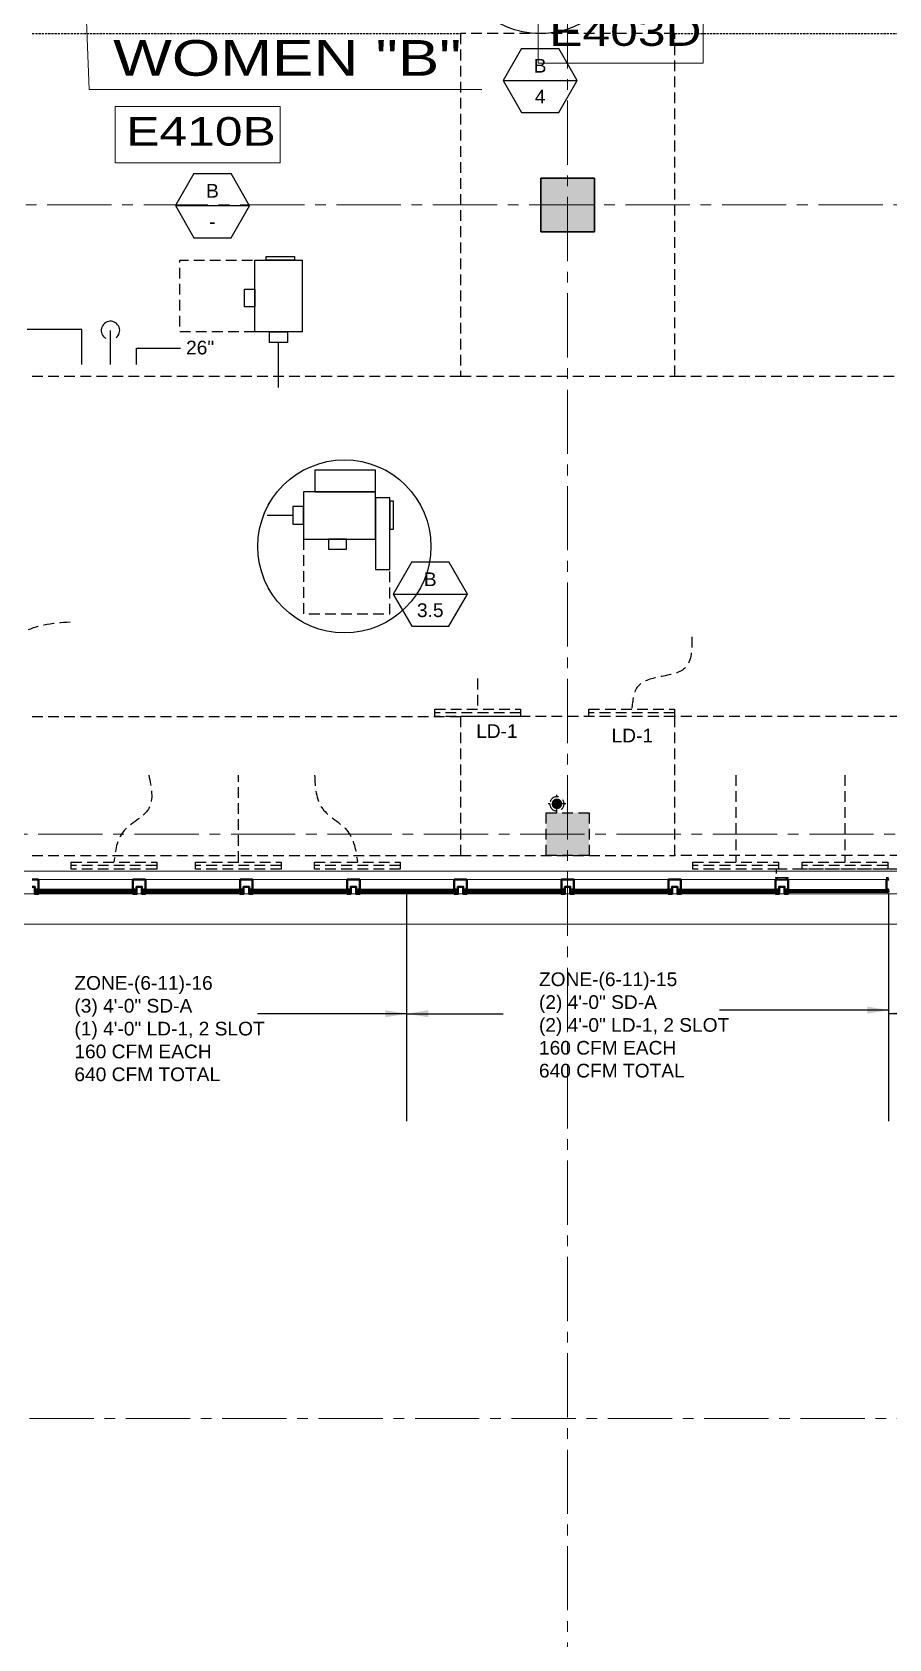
# Model space of a CAD drawing. Header units: inches. Extents: x -26012 to 27, y -3347 to 2082.
# Drawn here: x -21721 to -21241, y -436 to 464 of the extents above; entities that cross this region are included whole.
import ezdxf
from ezdxf.enums import TextEntityAlignment as Align

# ---------------------------------------------------------------- set-up
doc = ezdxf.new("R2010")
doc.units = ezdxf.units.IN
doc.header["$LTSCALE"] = 48
doc.header["$MEASUREMENT"] = 0
for name, pattern in [('A_Column Grid$0$CENTER2', [1.125, 0.75, -0.125, 0.125, -0.125]), ('HIDDEN2', [0.1875, 0.125, -0.0625]), ('NB - 5th floor_plan$0$HIDDEN2', [0.1875, 0.125, -0.0625])]:
    doc.linetypes.add(name, pattern=pattern)
doc.layers.get('0').update_dxf_attribs({"plot": 0})
for name, color, linetype in [('A104$0$A-ANNO-PATT-1-12', 8, 'Continuous'), ('A104$0$A-ANNO-PATT-1-6', 8, 'Continuous'), ('A104$0$A-AREA-IDEN', 8, 'Continuous'), ('A104$0$A-CLNG-RAIL', 8, 'Continuous'), ('A104$0$A-COLS-COL1-6', 8, 'Continuous'), ('A104$0$A-FLOR-AWNG', 8, 'Continuous'), ('A104$0$A-FLOR-SLAB', 8, 'Continuous'), ('A104$0$A-GLAZ', 8, 'Continuous'), ('A104$0$A-GLAZ-CRNA', 8, 'Continuous'), ('A104$0$A-Roof-leader', 8, 'Continuous'), ('A_Column Grid$0$A-GRID-GRD1-12', 8, 'A_Column Grid$0$CENTER2'), ('A_Column Grid$0$A-GRID-GRD1-15', 8, 'A_Column Grid$0$CENTER2'), ('CLEAR', 1, 'HIDDEN2'), ('HAEQUIP', 94, 'Continuous'), ('M-HVAC-anno', 6, 'Continuous'), ('M-HVAC-blck', 6, 'Continuous'), ('M-HVAC-clrn', 1, 'HIDDEN2'), ('M-HVAC-eqpm-fptd', 94, 'Continuous'), ('M-HVAC-Flex', 5, 'Continuous'), ('M-HVAC-FUTR', 4, 'HIDDEN2'), ('M-HVAC-supp', 93, 'Continuous'), ('M-HVAC-Term-Supp', 92, 'Continuous'), ('M-HVAC-TEXT', 6, 'Continuous'), ('NB - 5th floor_plan$0$STCCOLS1', 1, 'NB - 5th floor_plan$0$HIDDEN2'), ('NB - 5th floor_plan$0$STDROPS', 1, 'NB - 5th floor_plan$0$HIDDEN2'), ('NB - 5th floor_plan$0$STSLABNOTCH', 1, 'NB - 5th floor_plan$0$HIDDEN2'), ('NB - 5th floor_plan$0$STWETSTACK', 1, 'NB - 5th floor_plan$0$HIDDEN2'), ('XREF', 8, 'Continuous')]:
    doc.layers.add(name, color=color, linetype=linetype)
doc.styles.add('A104$0$Arial', font='arial.ttf', dxfattribs={"height": 0.076839})
doc.styles.add('A104$0$style-Arial', font='arial.ttf')
doc.styles.add('M08', font='arial.ttf', dxfattribs={"height": 7.68})
doc.styles.get("Standard").update_dxf_attribs({"font": 'simplex.shx'})
doc.dimstyles.new('STANDARD$7', dxfattribs={"dimtxt": 0.18, "dimasz": 0.125, "dimexe": 0.18, "dimexo": 0.06, "dimgap": 0.09, "dimtad": 0, "dimtih": 1, "dimtoh": 1, "dimdec": 4, "dimzin": 0, "dimdsep": 46, "dimtxsty": 'Standard', "dimcen": 0.09, "dimadec": 0, "dimazin": 0, "dimtfac": 1, "dimtdec": 4, "dimtofl": 0, "dimtmove": 0, "dimatfit": 3, "dimfxl": 1, "dimtolj": 1, "dimtzin": 0, "dimarcsym": 0})

# ---------------------------------------------------------------- blocks, each defined once
blk = doc.blocks.new('A104')
at = {"layer": 'A104$0$A-Roof-leader', "lineweight": 13}
h = blk.add_hatch(color=256, dxfattribs=at)
edge = h.paths.add_edge_path()
edge.add_arc((-21427.0236, 31.5949), 3, 0, 360)
at = {"layer": 'A104$0$A-ANNO-PATT-1-12', "lineweight": 30}
blk.add_solid([(-21409.0236, 2.595), (-21409.0236, 26.595), (-21433.0236, 2.595), (-21433.0236, 26.595)], dxfattribs=at)
at = {"layer": 'A104$0$A-ANNO-PATT-1-6', "lineweight": 30, "extrusion": (0, 0, -1)}
blk.add_solid([(21436.0236, 382.1574), (21406.0236, 382.1574), (21436.0236, 352.1574), (21406.0236, 352.1574)], dxfattribs=at)
at = {"layer": 'A104$0$A-AREA-IDEN', "lineweight": 13}
blk.add_line((-21675.6238, 431.818, 0.2066), (-21469.0611, 431.818, 0.2066), dxfattribs=at)
at = {"layer": 'A104$0$A-AREA-IDEN', "lineweight": 0, "elevation": 0.2066, "flags": 128}
blk.add_lwpolyline([(-21643.307, 431.818), (-21689.0762, 431.818), (-21694.499, 570.8733)], dxfattribs=at)
at = {"layer": 'A104$0$A-AREA-IDEN', "lineweight": 13}
for points in [[(-21437.457, 478.2109, 0.2066), (-21345.019, 478.2109, 0.2066), (-21345.019, 446.6813, 0.2066), (-21437.457, 446.6813, 0.2066)], [(-21674.424, 422.3013, 0.2066), (-21581.986, 422.3013, 0.2066), (-21581.986, 390.7718, 0.2066), (-21674.424, 390.7718, 0.2066)]]:
    blk.add_3dface(points, dxfattribs=at)
at = {"layer": 'A104$0$A-CLNG-RAIL', "lineweight": 13}
for p, q in [((-21304.5245, -9.8565), (-21304.5245, -9.7165)), ((-21304.5245, -9.7165), (-21303.5265, -9.7165)), ((-21304.4195, -9.8565), (-21304.5245, -9.8565)), ((-21304.5245, -10.9045), (-21304.5245, -10.5425)), ((-21304.5245, -10.5425), (-21304.4195, -10.5425)), ((-21304.4795, -10.9045), (-21304.5245, -10.9045)), ((-21304.1795, -9.7665), (-21304.4795, -9.7665)), ((-21304.4795, -9.7665), (-21304.4795, -9.8165)), ((-21304.4795, -9.8165), (-21304.4195, -9.8165)), ((-21304.4195, -10.5825), (-21304.4795, -10.5825)), ((-21304.4795, -10.5825), (-21304.4795, -10.6325)), ((-21304.4795, -10.6325), (-21304.1795, -10.6325)), ((-21304.1055, -10.6825), (-21304.4795, -10.6825)), ((-21304.4795, -10.6825), (-21304.4795, -10.9045)), ((-21304.4195, -9.8165), (-21304.4195, -9.8565)), ((-21304.4195, -10.5425), (-21304.4195, -10.5825)), ((-21304.2395, -9.8565), (-21304.2395, -9.8165)), ((-21304.2395, -9.8165), (-21304.1795, -9.8165)), ((-21304.1345, -9.8565), (-21304.2395, -9.8565)), ((-21304.2395, -10.5825), (-21304.2395, -10.5425)), ((-21304.2395, -10.5425), (-21303.5765, -10.5425)), ((-21304.1795, -10.5825), (-21304.2395, -10.5825)), ((-21304.1795, -9.8165), (-21304.1795, -9.7665)), ((-21304.1795, -10.6325), (-21304.1795, -10.5825)), ((-21303.5765, -9.7665), (-21304.1345, -9.7665)), ((-21304.1345, -9.7665), (-21304.1345, -9.8565)), ((-21304.1055, -10.9045), (-21304.1055, -10.6825)), ((-21304.0605, -10.9045), (-21304.1055, -10.9045)), ((-21303.2745, -10.6025), (-21304.0605, -10.6025)), ((-21304.0605, -10.6025), (-21304.0605, -10.6965)), ((-21304.0605, -10.6965), (-21304.0255, -10.6965)), ((-21304.0255, -10.6965), (-21304.0605, -10.8215)), ((-21304.0605, -10.8215), (-21304.0605, -10.9045)), ((-21303.5765, -10.5425), (-21303.5765, -9.7665)), ((-21303.5265, -9.7165), (-21303.5265, -10.5425)), ((-21303.5265, -10.5425), (-21303.4325, -10.5425)), ((-21303.4325, -10.5425), (-21303.4325, -10.5075)), ((-21303.4325, -10.5075), (-21303.3075, -10.5425)), ((-21303.2745, -10.8215), (-21303.3095, -10.6965)), ((-21303.3095, -10.6965), (-21303.2745, -10.6965)), ((-21303.3075, -10.5425), (-21303.2245, -10.5425)), ((-21303.2745, -10.6965), (-21303.2745, -10.6025)), ((-21303.2745, -10.9045), (-21303.2745, -10.8215)), ((-21303.2245, -10.9045), (-21303.2745, -10.9045)), ((-21303.2245, -10.5425), (-21303.2245, -10.9045)), ((-21298.7421, -10.5425), (-21298.8251, -10.5425)), ((-21298.8251, -10.5425), (-21298.8251, -10.9045)), ((-21298.8251, -10.9045), (-21298.7751, -10.9045)), ((-21298.7751, -10.6965), (-21298.7751, -10.6025)), ((-21298.7751, -10.6025), (-21297.9891, -10.6025)), ((-21298.7751, -10.8215), (-21298.7401, -10.6965)), ((-21298.7401, -10.6965), (-21298.7751, -10.6965)), ((-21298.7751, -10.9045), (-21298.7751, -10.8215)), ((-21298.6171, -10.5075), (-21298.7421, -10.5425)), ((-21298.6171, -10.5425), (-21298.6171, -10.5075)), ((-21298.5231, -10.5425), (-21298.6171, -10.5425)), ((-21297.5251, -9.7165), (-21298.5231, -9.7165)), ((-21298.5231, -9.7165), (-21298.5231, -10.5425)), ((-21298.4731, -10.5425), (-21298.4731, -9.7665)), ((-21298.4731, -9.7665), (-21297.9151, -9.7665)), ((-21297.8101, -10.5425), (-21298.4731, -10.5425)), ((-21297.9891, -10.6965), (-21298.0241, -10.6965)), ((-21298.0241, -10.6965), (-21297.9891, -10.8215)), ((-21297.9891, -10.6025), (-21297.9891, -10.6965)), ((-21297.9891, -10.8215), (-21297.9891, -10.9045)), ((-21297.9891, -10.9045), (-21297.9441, -10.9045)), ((-21297.9441, -10.9045), (-21297.9441, -10.6825)), ((-21297.9441, -10.6825), (-21297.5701, -10.6825)), ((-21297.9151, -9.7665), (-21297.9151, -9.8565)), ((-21297.9151, -9.8565), (-21297.8101, -9.8565)), ((-21297.8701, -9.8165), (-21297.8701, -9.7665)), ((-21297.8701, -9.7665), (-21297.5701, -9.7665)), ((-21297.8101, -9.8165), (-21297.8701, -9.8165)), ((-21297.8701, -10.6325), (-21297.8701, -10.5825)), ((-21297.8701, -10.5825), (-21297.8101, -10.5825)), ((-21297.5701, -10.6325), (-21297.8701, -10.6325)), ((-21297.8101, -9.8565), (-21297.8101, -9.8165)), ((-21297.8101, -10.5825), (-21297.8101, -10.5425)), ((-21297.5701, -9.8165), (-21297.6301, -9.8165)), ((-21297.6301, -9.8165), (-21297.6301, -9.8565)), ((-21297.6301, -9.8565), (-21297.5251, -9.8565)), ((-21297.5251, -10.5425), (-21297.6301, -10.5425)), ((-21297.6301, -10.5425), (-21297.6301, -10.5825)), ((-21297.6301, -10.5825), (-21297.5701, -10.5825)), ((-21297.5701, -9.7665), (-21297.5701, -9.8165)), ((-21297.5701, -10.5825), (-21297.5701, -10.6325)), ((-21297.5701, -10.6825), (-21297.5701, -10.9045)), ((-21297.5701, -10.9045), (-21297.5251, -10.9045)), ((-21297.5251, -9.8565), (-21297.5251, -9.7165)), ((-21297.5251, -10.9045), (-21297.5251, -10.5425)), ((-21242.3995, -9.8565), (-21242.3995, -9.7165)), ((-21242.3995, -9.7165), (-21241.4015, -9.7165)), ((-21242.2945, -9.8565), (-21242.3995, -9.8565)), ((-21242.3995, -10.9045), (-21242.3995, -10.5425)), ((-21242.3995, -10.5425), (-21242.2945, -10.5425)), ((-21242.3545, -10.9045), (-21242.3995, -10.9045)), ((-21242.0545, -9.7665), (-21242.3545, -9.7665)), ((-21242.3545, -9.7665), (-21242.3545, -9.8165)), ((-21242.3545, -9.8165), (-21242.2945, -9.8165)), ((-21242.2945, -10.5825), (-21242.3545, -10.5825)), ((-21242.3545, -10.5825), (-21242.3545, -10.6325)), ((-21242.3545, -10.6325), (-21242.0545, -10.6325)), ((-21241.9805, -10.6825), (-21242.3545, -10.6825)), ((-21242.3545, -10.6825), (-21242.3545, -10.9045)), ((-21242.2945, -9.8165), (-21242.2945, -9.8565)), ((-21242.2945, -10.5425), (-21242.2945, -10.5825)), ((-21242.1145, -9.8565), (-21242.1145, -9.8165)), ((-21242.1145, -9.8165), (-21242.0545, -9.8165)), ((-21242.0095, -9.8565), (-21242.1145, -9.8565)), ((-21242.1145, -10.5825), (-21242.1145, -10.5425)), ((-21242.1145, -10.5425), (-21241.4515, -10.5425)), ((-21242.0545, -10.5825), (-21242.1145, -10.5825)), ((-21242.0545, -9.8165), (-21242.0545, -9.7665)), ((-21242.0545, -10.6325), (-21242.0545, -10.5825)), ((-21241.4515, -9.7665), (-21242.0095, -9.7665)), ((-21242.0095, -9.7665), (-21242.0095, -9.8565)), ((-21241.9805, -10.9045), (-21241.9805, -10.6825)), ((-21241.9355, -10.9045), (-21241.9805, -10.9045)), ((-21241.1495, -10.6025), (-21241.9355, -10.6025)), ((-21241.9355, -10.6025), (-21241.9355, -10.6965)), ((-21241.9355, -10.6965), (-21241.9005, -10.6965)), ((-21241.9005, -10.6965), (-21241.9355, -10.8215)), ((-21241.9355, -10.8215), (-21241.9355, -10.9045)), ((-21241.4515, -10.5425), (-21241.4515, -9.7665)), ((-21241.4015, -9.7165), (-21241.4015, -10.5425)), ((-21241.4015, -10.5425), (-21241.3075, -10.5425)), ((-21241.3075, -10.5425), (-21241.3075, -10.5075)), ((-21241.3075, -10.5075), (-21241.1825, -10.5425)), ((-21241.1495, -10.8215), (-21241.1845, -10.6965)), ((-21241.1845, -10.6965), (-21241.1495, -10.6965)), ((-21241.1825, -10.5425), (-21241.0995, -10.5425)), ((-21241.1495, -10.6965), (-21241.1495, -10.6025)), ((-21241.1495, -10.9045), (-21241.1495, -10.8215)), ((-21241.0995, -10.9045), (-21241.1495, -10.9045)), ((-21241.0995, -10.5425), (-21241.0995, -10.9045))]:
    blk.add_line(p, q, dxfattribs=at)
at = {"layer": 'A104$0$A-CLNG-RAIL', "lineweight": 13, "flags": 128}
for points in [[(-21304.4243, -9.799), (-21304.2368, -9.799)], [(-21304.4243, -10.6093), (-21304.2368, -10.6093)], [(-21304.2692, -9.8111), (-21304.2571, -9.8656), (-21304.2511, -9.9383), (-21304.2053, -10.1297)], [(-21304.2692, -10.5971), (-21304.2571, -10.5427), (-21304.2511, -10.47), (-21304.2053, -10.2786)], [(-21297.7803, -9.8111), (-21297.7924, -9.8656), (-21297.7985, -9.9383), (-21297.8443, -10.1297)], [(-21297.7803, -10.5971), (-21297.7924, -10.5427), (-21297.7985, -10.47), (-21297.8443, -10.2786)], [(-21297.6253, -9.799), (-21297.8128, -9.799)], [(-21297.6253, -10.6093), (-21297.8128, -10.6093)], [(-21242.2993, -9.799), (-21242.1118, -9.799)], [(-21242.2993, -10.6093), (-21242.1118, -10.6093)], [(-21242.1442, -9.8111), (-21242.1321, -9.8656), (-21242.1261, -9.9383), (-21242.0803, -10.1297)], [(-21242.1442, -10.5971), (-21242.1321, -10.5427), (-21242.1261, -10.47), (-21242.0803, -10.2786)]]:
    blk.add_lwpolyline(points, dxfattribs=at)
at = {"layer": 'A104$0$A-CLNG-RAIL', "lineweight": 13}
for points in [[(-21304.4025, -9.8051), (-21304.3904, -9.8535), (-21304.4086, -9.9019), (-21304.4449, -9.9746), (-21304.4601, -9.9988), (-21304.5152, -10.1297)], [(-21304.4025, -10.6032), (-21304.3904, -10.5548), (-21304.4086, -10.5063), (-21304.4449, -10.4337), (-21304.4601, -10.4095), (-21304.5152, -10.2786)], [(-21304.3722, -9.8051), (-21304.3722, -9.8414), (-21304.3722, -9.8959), (-21304.4025, -9.9685), (-21304.4176, -9.9988), (-21304.4622, -10.1297)], [(-21304.3722, -10.6032), (-21304.3722, -10.5669), (-21304.3722, -10.5124), (-21304.4025, -10.4398), (-21304.4176, -10.4095), (-21304.4622, -10.2786)], [(-21304.3445, -9.799), (-21304.3419, -9.8172), (-21304.3359, -9.8596), (-21304.348, -9.9504), (-21304.3656, -9.9988), (-21304.3879, -10.1297)], [(-21304.3445, -10.6093), (-21304.3419, -10.5911), (-21304.3359, -10.5487), (-21304.348, -10.4579), (-21304.3656, -10.4095), (-21304.3879, -10.2786)], [(-21304.3238, -9.799), (-21304.3116, -9.908), (-21304.3238, -9.9746), (-21304.3184, -9.9988), (-21304.3178, -10.1297)], [(-21304.3238, -10.6093), (-21304.3116, -10.5003), (-21304.3238, -10.4337), (-21304.3184, -10.4095), (-21304.3178, -10.2786)], [(-21304.2874, -9.8111), (-21304.2874, -9.8656), (-21304.2874, -9.9261), (-21304.2753, -9.9746), (-21304.2718, -9.9988), (-21304.2476, -10.1297)], [(-21304.2874, -10.5971), (-21304.2874, -10.5427), (-21304.2874, -10.4821), (-21304.2753, -10.4337), (-21304.2718, -10.4095), (-21304.2476, -10.2786)], [(-21297.7621, -9.8111), (-21297.7621, -9.8656), (-21297.7621, -9.9261), (-21297.7743, -9.9746), (-21297.7777, -9.9988), (-21297.802, -10.1297)], [(-21297.7621, -10.5971), (-21297.7621, -10.5427), (-21297.7621, -10.4821), (-21297.7743, -10.4337), (-21297.7777, -10.4095), (-21297.802, -10.2786)], [(-21297.7258, -9.799), (-21297.7379, -9.908), (-21297.7258, -9.9746), (-21297.7312, -9.9988), (-21297.7318, -10.1297)], [(-21297.7258, -10.6093), (-21297.7379, -10.5003), (-21297.7258, -10.4337), (-21297.7312, -10.4095), (-21297.7318, -10.2786)], [(-21297.705, -9.799), (-21297.7076, -9.8172), (-21297.7137, -9.8596), (-21297.7016, -9.9504), (-21297.6839, -9.9988), (-21297.6617, -10.1297)], [(-21297.705, -10.6093), (-21297.7076, -10.5911), (-21297.7137, -10.5487), (-21297.7016, -10.4579), (-21297.6839, -10.4095), (-21297.6617, -10.2786)], [(-21297.6773, -9.8051), (-21297.6773, -9.8414), (-21297.6773, -9.8959), (-21297.6471, -9.9685), (-21297.6319, -9.9988), (-21297.5874, -10.1297)], [(-21297.6773, -10.6032), (-21297.6773, -10.5669), (-21297.6773, -10.5124), (-21297.6471, -10.4398), (-21297.6319, -10.4095), (-21297.5874, -10.2786)], [(-21297.6471, -9.8051), (-21297.6592, -9.8535), (-21297.641, -9.9019), (-21297.6046, -9.9746), (-21297.5895, -9.9988), (-21297.5343, -10.1297)], [(-21297.6471, -10.6032), (-21297.6592, -10.5548), (-21297.641, -10.5063), (-21297.6046, -10.4337), (-21297.5895, -10.4095), (-21297.5343, -10.2786)], [(-21242.2775, -9.8051), (-21242.2654, -9.8535), (-21242.2836, -9.9019), (-21242.3199, -9.9746), (-21242.3351, -9.9988), (-21242.3902, -10.1297)], [(-21242.2775, -10.6032), (-21242.2654, -10.5548), (-21242.2836, -10.5063), (-21242.3199, -10.4337), (-21242.3351, -10.4095), (-21242.3902, -10.2786)], [(-21242.2472, -9.8051), (-21242.2472, -9.8414), (-21242.2472, -9.8959), (-21242.2775, -9.9685), (-21242.2926, -9.9988), (-21242.3372, -10.1297)], [(-21242.2472, -10.6032), (-21242.2472, -10.5669), (-21242.2472, -10.5124), (-21242.2775, -10.4398), (-21242.2926, -10.4095), (-21242.3372, -10.2786)], [(-21242.2195, -9.799), (-21242.2169, -9.8172), (-21242.2109, -9.8596), (-21242.223, -9.9504), (-21242.2406, -9.9988), (-21242.2629, -10.1297)], [(-21242.2195, -10.6093), (-21242.2169, -10.5911), (-21242.2109, -10.5487), (-21242.223, -10.4579), (-21242.2406, -10.4095), (-21242.2629, -10.2786)], [(-21242.1988, -9.799), (-21242.1866, -9.908), (-21242.1988, -9.9746), (-21242.1934, -9.9988), (-21242.1928, -10.1297)], [(-21242.1988, -10.6093), (-21242.1866, -10.5003), (-21242.1988, -10.4337), (-21242.1934, -10.4095), (-21242.1928, -10.2786)], [(-21242.1624, -9.8111), (-21242.1624, -9.8656), (-21242.1624, -9.9261), (-21242.1503, -9.9746), (-21242.1468, -9.9988), (-21242.1226, -10.1297)], [(-21242.1624, -10.5971), (-21242.1624, -10.5427), (-21242.1624, -10.4821), (-21242.1503, -10.4337), (-21242.1468, -10.4095), (-21242.1226, -10.2786)]]:
    blk.add_open_spline(points, degree=3, dxfattribs=at)
blk.add_3dface([(-21304.5245, -9.6665), (-21297.5251, -9.6665), (-21297.5251, -9.7165), (-21304.5245, -9.7165)], dxfattribs=at)
at = {"layer": 'A104$0$A-COLS-COL1-6', "lineweight": 30}
blk.add_3dface([(-21436.0236, 382.1574), (-21406.0236, 382.1574), (-21406.0236, 352.1574), (-21436.0236, 352.1574)], dxfattribs=at)
at = {"layer": 'A104$0$A-FLOR-AWNG', "lineweight": 0}
blk.add_line((-22351.0234, -35.9051), (-21043.0236, -35.9051), dxfattribs=at)
at = {"layer": 'A104$0$A-FLOR-SLAB', "lineweight": 0, "flags": 128}
blk.add_lwpolyline([(-23869.2731, 1530.3475), (-21072.7739, 1530.3449), (-21072.7739, -6.1545), (-22489.2736, -6.1545), (-22489.2736, 53.8448), (-22872.7736, 53.8448), (-22872.7736, -6.1545), (-24409.272, -6.1545)], dxfattribs=at)
at = {"layer": 'A104$0$A-GLAZ', "lineweight": 40}
for p, q in [((-21663.7745, -16.6545), (-21718.2745, -16.6545)), ((-21718.2745, -16.6545), (-21718.2745, -17.9045)), ((-21663.7745, -17.9045), (-21718.2745, -17.9045)), ((-21663.7745, -16.6545), (-21663.7745, -17.9045)), ((-21658.2739, -16.6545), (-21658.2739, -17.9045)), ((-21658.2739, -16.6545), (-21603.7739, -16.6545)), ((-21658.2739, -17.9045), (-21603.7739, -17.9045)), ((-21603.7739, -16.6545), (-21603.7739, -17.9045)), ((-21543.7745, -16.6545), (-21598.2745, -16.6545)), ((-21598.2745, -16.6545), (-21598.2745, -17.9045)), ((-21543.7745, -17.9045), (-21598.2745, -17.9045)), ((-21543.7745, -16.6545), (-21543.7745, -17.9045)), ((-21538.2739, -16.6545), (-21538.2739, -17.9045)), ((-21538.2739, -16.6545), (-21483.7739, -16.6545)), ((-21538.2739, -17.9045), (-21483.7739, -17.9045)), ((-21483.7739, -16.6545), (-21483.7739, -17.9045)), ((-21423.7745, -16.6545), (-21478.2745, -16.6545)), ((-21478.2745, -16.6545), (-21478.2745, -17.9045)), ((-21423.7745, -17.9045), (-21478.2745, -17.9045)), ((-21423.7745, -16.6545), (-21423.7745, -17.9045)), ((-21418.2739, -16.6545), (-21418.2739, -17.9045)), ((-21418.2739, -16.6545), (-21363.7739, -16.6545)), ((-21418.2739, -17.9045), (-21363.7739, -17.9045)), ((-21363.7739, -16.6545), (-21363.7739, -17.9045)), ((-21303.7745, -16.6545), (-21358.2745, -16.6545)), ((-21358.2745, -16.6545), (-21358.2745, -17.9045)), ((-21303.7745, -17.9045), (-21358.2745, -17.9045)), ((-21303.7745, -16.6545), (-21303.7745, -17.9045))]:
    blk.add_line(p, q, dxfattribs=at)
at = {"layer": 'A104$0$A-GLAZ', "lineweight": 0}
for p, q in [((-21663.7745, -17.1545), (-21718.2745, -17.1545)), ((-21663.7745, -17.6545), (-21718.2745, -17.6545)), ((-21664.5245, -10.9045), (-21717.5245, -10.9045)), ((-21658.2739, -17.1545), (-21603.7739, -17.1545)), ((-21658.2739, -17.6545), (-21603.7739, -17.6545)), ((-21657.5239, -10.9045), (-21604.5239, -10.9045)), ((-21543.7745, -17.1545), (-21598.2745, -17.1545)), ((-21543.7745, -17.6545), (-21598.2745, -17.6545)), ((-21544.5245, -10.9045), (-21597.5245, -10.9045)), ((-21538.2739, -17.1545), (-21483.7739, -17.1545)), ((-21538.2739, -17.6545), (-21483.7739, -17.6545)), ((-21537.5239, -10.9045), (-21484.5239, -10.9045)), ((-21423.7745, -17.1545), (-21478.2745, -17.1545)), ((-21423.7745, -17.6545), (-21478.2745, -17.6545)), ((-21424.5245, -10.9045), (-21477.5245, -10.9045)), ((-21418.2739, -17.1545), (-21363.7739, -17.1545)), ((-21418.2739, -17.6545), (-21363.7739, -17.6545)), ((-21417.5239, -10.9045), (-21364.5239, -10.9045)), ((-21303.7745, -17.1545), (-21358.2745, -17.1545)), ((-21303.7745, -17.6545), (-21358.2745, -17.6545)), ((-21304.5245, -10.9045), (-21357.5245, -10.9045)), ((-22352.0234, -18.9052), (-21060.0239, -18.9052))]:
    blk.add_line(p, q, dxfattribs=at)
at = {"layer": 'A104$0$A-GLAZ', "lineweight": 40, "flags": 128}
for points in [[(-21721.0242, -14.9045), (-21719.5245, -14.9045), (-21719.5245, -18.9045), (-21717.5245, -18.9045), (-21717.5245, -18.1545), (-21718.5245, -18.1545), (-21718.5245, -16.4045), (-21717.5245, -16.4045), (-21717.5245, -10.9045), (-21721.0242, -10.9045)], [(-21661.0242, -14.9045), (-21662.5245, -14.9045), (-21662.5245, -18.9045), (-21664.5245, -18.9045), (-21664.5245, -18.1545), (-21663.5245, -18.1545), (-21663.5245, -16.4045), (-21664.5245, -16.4045), (-21664.5245, -10.9045), (-21661.0242, -10.9045)], [(-21661.0242, -14.9045), (-21659.5239, -14.9045), (-21659.5239, -18.9045), (-21657.5239, -18.9045), (-21657.5239, -18.1545), (-21658.5239, -18.1545), (-21658.5239, -16.4045), (-21657.5239, -16.4045), (-21657.5239, -10.9045), (-21661.0242, -10.9045)], [(-21601.0242, -14.9045), (-21602.5239, -14.9045), (-21602.5239, -18.9045), (-21604.5239, -18.9045), (-21604.5239, -18.1545), (-21603.5239, -18.1545), (-21603.5239, -16.4045), (-21604.5239, -16.4045), (-21604.5239, -10.9045), (-21601.0242, -10.9045)], [(-21601.0242, -14.9045), (-21599.5245, -14.9045), (-21599.5245, -18.9045), (-21597.5245, -18.9045), (-21597.5245, -18.1545), (-21598.5245, -18.1545), (-21598.5245, -16.4045), (-21597.5245, -16.4045), (-21597.5245, -10.9045), (-21601.0242, -10.9045)], [(-21541.0242, -14.9045), (-21542.5245, -14.9045), (-21542.5245, -18.9045), (-21544.5245, -18.9045), (-21544.5245, -18.1545), (-21543.5245, -18.1545), (-21543.5245, -16.4045), (-21544.5245, -16.4045), (-21544.5245, -10.9045), (-21541.0242, -10.9045)], [(-21541.0242, -14.9045), (-21539.5239, -14.9045), (-21539.5239, -18.9045), (-21537.5239, -18.9045), (-21537.5239, -18.1545), (-21538.5239, -18.1545), (-21538.5239, -16.4045), (-21537.5239, -16.4045), (-21537.5239, -10.9045), (-21541.0242, -10.9045)], [(-21481.0242, -14.9045), (-21482.5239, -14.9045), (-21482.5239, -18.9045), (-21484.5239, -18.9045), (-21484.5239, -18.1545), (-21483.5239, -18.1545), (-21483.5239, -16.4045), (-21484.5239, -16.4045), (-21484.5239, -10.9045), (-21481.0242, -10.9045)], [(-21481.0242, -14.9045), (-21479.5245, -14.9045), (-21479.5245, -18.9045), (-21477.5245, -18.9045), (-21477.5245, -18.1545), (-21478.5245, -18.1545), (-21478.5245, -16.4045), (-21477.5245, -16.4045), (-21477.5245, -10.9045), (-21481.0242, -10.9045)], [(-21421.0242, -14.9045), (-21422.5245, -14.9045), (-21422.5245, -18.9045), (-21424.5245, -18.9045), (-21424.5245, -18.1545), (-21423.5245, -18.1545), (-21423.5245, -16.4045), (-21424.5245, -16.4045), (-21424.5245, -10.9045), (-21421.0242, -10.9045)], [(-21421.0242, -14.9045), (-21419.5239, -14.9045), (-21419.5239, -18.9045), (-21417.5239, -18.9045), (-21417.5239, -18.1545), (-21418.5239, -18.1545), (-21418.5239, -16.4045), (-21417.5239, -16.4045), (-21417.5239, -10.9045), (-21421.0242, -10.9045)], [(-21361.0242, -14.9045), (-21362.5239, -14.9045), (-21362.5239, -18.9045), (-21364.5239, -18.9045), (-21364.5239, -18.1545), (-21363.5239, -18.1545), (-21363.5239, -16.4045), (-21364.5239, -16.4045), (-21364.5239, -10.9045), (-21361.0242, -10.9045)], [(-21361.0242, -14.9045), (-21359.5245, -14.9045), (-21359.5245, -18.9045), (-21357.5245, -18.9045), (-21357.5245, -18.1545), (-21358.5245, -18.1545), (-21358.5245, -16.4045), (-21357.5245, -16.4045), (-21357.5245, -10.9045), (-21361.0242, -10.9045)], [(-21301.0242, -14.9045), (-21302.5245, -14.9045), (-21302.5245, -18.9045), (-21304.5245, -18.9045), (-21304.5245, -18.1545), (-21303.5245, -18.1545), (-21303.5245, -16.4045), (-21304.5245, -16.4045), (-21304.5245, -10.9045), (-21301.0242, -10.9045)]]:
    blk.add_lwpolyline(points, dxfattribs=at)
at = {"layer": 'A104$0$A-GLAZ-CRNA', "lineweight": 30}
for p, q in [((-21298.2745, -16.6545), (-21298.2745, -17.9045)), ((-21298.2745, -16.6545), (-21241.6489, -16.6545)), ((-21298.2745, -17.9045), (-21241.6489, -17.9045))]:
    blk.add_line(p, q, dxfattribs=at)
at = {"layer": 'A104$0$A-GLAZ-CRNA', "lineweight": 0}
for p, q in [((-21298.2745, -17.1545), (-21241.6489, -17.1545)), ((-21298.2745, -17.6545), (-21241.6489, -17.6545)), ((-21297.5245, -10.9045), (-21242.3995, -10.9045))]:
    blk.add_line(p, q, dxfattribs=at)
at = {"layer": 'A104$0$A-GLAZ-CRNA', "lineweight": 40}
for p, q in [((-21241.6489, -16.6545), (-21241.6489, -17.9045)), ((-21241.3989, -17.9045), (-21241.2739, -17.9045))]:
    blk.add_line(p, q, dxfattribs=at)
at = {"layer": 'A104$0$A-GLAZ-CRNA', "lineweight": 40, "flags": 128}
for points in [[(-21301.0242, -14.9045), (-21299.5245, -14.9045), (-21299.5245, -18.9045), (-21297.5245, -18.9045), (-21297.5245, -18.1545), (-21298.5245, -18.1545), (-21298.5245, -16.4045), (-21297.5245, -16.4045), (-21297.5245, -10.9045), (-21301.0242, -10.9045)], [(-21241.0239, -17.3107), (-21241.2739, -17.3107), (-21241.2739, -17.9045), (-21241.3989, -17.9045), (-21241.3989, -16.4045), (-21242.3989, -16.4045), (-21242.3995, -10.9045), (-21241.0245, -10.9045)]]:
    blk.add_lwpolyline(points, dxfattribs=at)
at = {"layer": 'A104$0$A-GLAZ-CRNA', "lineweight": 40, "extrusion": (0, 0, -1)}
blk.add_arc((21241.5239, -18.0295), 0.1768, 45, 135, dxfattribs=at)
at = {"layer": 'A104$0$A-AREA-IDEN', "lineweight": 13, "style": 'A104$0$style-Arial', "width": 1.246875}
for s, p in [('E403D', (-21431.273, 456.3241, 0.2066)), ('E410B', (-21668.24, 400.4145, 0.2066))]:
    blk.add_text(s, height=16, dxfattribs=at).set_placement(p)
at = {"layer": 'A104$0$A-AREA-IDEN', "lineweight": 13, "insert": (-21675.6248, 439.297, 0.2066), "char_height": 19.999996, "attachment_point": 7, "line_spacing_factor": 0.6, "style": 'A104$0$Arial'}
blk.add_mtext('\\H1x;\\W1.24688;WOMEN "B"', dxfattribs=at)
blk = doc.blocks.new('NB - 5th floor_plan')
at = {"layer": 'NB - 5th floor_plan$0$STCCOLS1', "color": 1, "linetype": 'NB - 5th floor_plan$0$HIDDEN2'}
for points in [[(-21436.02, 382.16), (-21406.02, 382.16), (-21406.02, 352.16), (-21436.02, 352.16)], [(-21433.02, 26.59), (-21409.02, 26.59), (-21409.02, 2.59), (-21433.02, 2.59)]]:
    blk.add_lwpolyline(points, close=True, dxfattribs=at)
at = {"layer": 'NB - 5th floor_plan$0$STDROPS', "color": 1, "linetype": 'NB - 5th floor_plan$0$HIDDEN2', "ltscale": 0.2}
for p, q in [((-21721.02, 463.21), (-21481.02, 463.21)), ((-21361.02, 463.21), (-21153.52, 463.21))]:
    blk.add_line(p, q, dxfattribs=at)
at = {"layer": 'NB - 5th floor_plan$0$STDROPS', "color": 1, "linetype": 'NB - 5th floor_plan$0$HIDDEN2'}
for p, q in [((-21721.02, 271.21), (-21481.02, 271.21)), ((-21361.02, 271.21), (-21153.52, 271.21)), ((-21721.02, 80.59), (-21481.02, 80.59)), ((-21153.52, 80.59), (-21361.02, 80.59)), ((-21721.02, 2.59), (-21481.02, 2.59)), ((-21153.52, 2.59), (-21361.02, 2.59))]:
    blk.add_line(p, q, dxfattribs=at)
for points in [[(-21481.02, 271.21), (-21361.02, 271.21), (-21361.02, 463.21), (-21481.02, 463.21)], [(-21481.02, 2.59), (-21361.02, 2.59), (-21361.02, 80.59), (-21481.02, 80.59)]]:
    blk.add_lwpolyline(points, close=True, dxfattribs=at)
at = {"layer": 'NB - 5th floor_plan$0$STSLABNOTCH', "color": 1, "linetype": 'NB - 5th floor_plan$0$HIDDEN2', "elevation": 0}
blk.add_lwpolyline([(-21304.02, -7.4), (-21304.02, -4.9), (-21071.52, -4.9)], dxfattribs=at)
at = {"layer": 'NB - 5th floor_plan$0$STWETSTACK', "color": 1, "linetype": 'NB - 5th floor_plan$0$HIDDEN2', "extrusion": (0, 0, -1)}
for p, q in [((-21427.02, 26.59, -0.01), (-21427.02, 36.59, -0.01)), ((-21422.02, 31.59, -0.01), (-21432.02, 31.59, -0.01))]:
    blk.add_line(p, q, dxfattribs=at)
blk.add_circle((21427.02, 31.59, 0.01), 4, dxfattribs=at)
blk = doc.blocks.new('A_Column Grid')
at = {"layer": 'A_Column Grid$0$A-GRID-GRD1-12', "lineweight": 0}
blk.add_line((-24363.6, 14.59), (-20941.25, 14.59), dxfattribs=at)
at = {"layer": 'A_Column Grid$0$A-GRID-GRD1-15', "lineweight": 0}
for p, q in [((-21421.02, 1667.67), (-21421.02, -2700.91)), ((-24358.53, 367.16), (-20840.23, 367.16)), ((-24638.51, -312.84), (-20840.23, -312.84))]:
    blk.add_line(p, q, dxfattribs=at)
blk = doc.blocks.new('A$C4BF10DA9')
at = {"layer": 'M-HVAC-clrn', "flags": 128}
blk.add_lwpolyline([(6, 42), (6, 0), (54.25, 0), (54.25, 25)], dxfattribs=at)
at = {"layer": 'M-HVAC-eqpm-fptd'}
for p, q in [((6, 68.5), (6, 42)), ((46.25, 68.5), (6, 68.5)), ((46.25, 42), (46.25, 68.5)), ((6, 42), (46.25, 42))]:
    blk.add_line(p, q, dxfattribs=at)
for points in [[(12.25, 68.5), (46.25, 68.5), (46.25, 80.5), (12.25, 80.5)], [(46.25, 25), (54.25, 25), (54.25, 65), (46.25, 65)], [(6, 50.25), (6, 60.25), (0, 60.25), (0, 50.25)], [(30, 42), (20, 42), (20, 36.25), (30, 36.25)]]:
    blk.add_lwpolyline(points, close=True, dxfattribs=at)
at = {"layer": 'M-HVAC-supp'}
blk.add_lwpolyline([(56.25, 47.5), (56.25, 63.25), (54.25, 63.25), (54.25, 47.5)], close=True, dxfattribs=at)
blk = doc.blocks.new('FPTD INT')
at = {"layer": 'CLEAR', "flags": 128}
blk.add_lwpolyline([(-26603.13, -1659.44), (-26603.13, -1701.44), (-26562.88, -1701.44), (-26562.88, -1659.44)], dxfattribs=at)
at = {"layer": 'HAEQUIP'}
for p, q in [((-26562.88, -1632.94), (-26603.13, -1632.94)), ((-26603.13, -1632.94), (-26603.13, -1659.44)), ((-26562.88, -1659.44), (-26562.88, -1632.94)), ((-26603.13, -1659.44), (-26562.88, -1659.44))]:
    blk.add_line(p, q, dxfattribs=at)
for points in [[(-26560.88, -1653.01), (-26560.88, -1637.26), (-26562.88, -1637.26), (-26562.88, -1653.01)], [(-26603.13, -1651.19), (-26603.13, -1641.19), (-26609.13, -1641.19), (-26609.13, -1651.19)], [(-26579.13, -1659.44), (-26589.13, -1659.44), (-26589.13, -1665.19), (-26579.13, -1665.19)]]:
    blk.add_lwpolyline(points, close=True, dxfattribs=at)
blk = doc.blocks.new('A$C73FD2CE6')
at = {"layer": 'M-HVAC-blck'}
for p, q in [((10.41, 36), (0, 18.01)), ((10.41, 36), (31.18, 36)), ((41.57, 17.97), (31.18, 36)), ((0, 18.01), (10.37, 0)), ((0.01, 17.99), (41.56, 17.99)), ((31.17, 0), (41.57, 17.97)), ((10.37, 0), (31.17, 0))]:
    blk.add_line(p, q, dxfattribs=at)
at = {"layer": 'M-HVAC-TEXT', "style": 'M08'}
for tag, p in [('2', (20.78, 26.3)), ('1', (20.78, 8.99))]:
    blk.add_attdef(tag, text='', height=7.68, dxfattribs=at).set_placement(p, align=Align.MIDDLE)
blk = doc.blocks.new('SD-A')
at = {"layer": 'M-HVAC-FUTR'}
for p, q in [((2473.34, 316.58), (2425.34, 316.58)), ((2425.34, 316.58), (2425.34, 312.58)), ((2473.34, 312.58), (2473.34, 316.58)), ((2473.34, 314.58), (2425.34, 314.58)), ((2425.34, 312.58), (2473.34, 312.58))]:
    blk.add_line(p, q, dxfattribs=at)

msp = doc.modelspace()

# ---------------------------------------------------------------- linework, layer by layer
for centre in [(-21436.45, 511.71), (-21546.08, 175.83)]:
    msp.add_circle(centre, 48.5)
at = {"layer": 'M-HVAC-anno'}
for p, q in [((-21693.14, 297.36), (-21723.79, 297.36)), ((-21693.14, 277.79), (-21693.14, 297.36)), ((-21677.14, 277.79), (-21677.14, 296.86)), ((-21662.59, 277.82), (-21662.59, 286.89)), ((-21662.59, 286.89), (-21637.85, 286.89)), ((-21511.15, -146.15, 0), (-21511.15, -18.9, 0)), ((-21241.15, -146.15, 0), (-21241.15, -18.9, 0))]:
    msp.add_line(p, q, dxfattribs=at)
msp.add_arc((-21677.14, 296.86), 5.16, 307.56464, 238.82022, dxfattribs=at)
at = {"layer": 'M-HVAC-Flex'}
msp.add_line((-21583.02, 264.82), (-21583.02, 290.02), dxfattribs=at)
msp.add_spline([(-21574.92, 193.24), (-21589.35, 193.24)], degree=3, dxfattribs=at)
at = {"layer": 'M-HVAC-FUTR'}
for p, q in [((-21605.44, -1.02, 0), (-21605.44, 47.69, 0.21)), ((-21326.87, 47.69), (-21326.87, -1.02, 0)), ((-21265.72, 47.69), (-21265.72, -1.02, 0))]:
    msp.add_line(p, q, dxfattribs=at)
for points in [[(-21699.79, 133.42), (-21727.21, 126.8, 0), (-21742.87, 100.21, 0), (-21745.2, 84.59)], [(-21351.45, 125.23), (-21354.9, 108.05), (-21381.55, 97.55, 0), (-21385.08, 84.59)], [(-21471.43, 101.74), (-21471.43, 84.59)], [(-21655.68, 47.69), (-21655.63, 28.99, 0.21), (-21669.91, 16.1, 0.15), (-21675.25, -1.02, 0)], [(-21562.81, 47.69, 0.21), (-21558.42, 28.99, 0.21), (-21544.15, 16.1, 0.15), (-21538.81, -1.02, 0)]]:
    msp.add_spline(points, degree=3, dxfattribs=at)

# ---------------------------------------------------------------- block references
at = {"layer": 'M-HVAC-blck'}
for p, values in [((-21457.21, 418.92), {'2': 'B', '1': '4'}), ((-21640.77, 348.81), {'2': 'B', '1': '-'}), ((-21518.77, 131.11), {'2': 'B', '1': '3.5'})]:
    msp.add_blockref('A$C73FD2CE6', p, dxfattribs=at).add_auto_attribs(values)
at = {"layer": 'M-HVAC-eqpm-fptd', "xscale": -1, "rotation": 270}
msp.add_blockref('FPTD INT', (-19936.83, 26899.15), dxfattribs=at)
at = {"layer": 'M-HVAC-eqpm-fptd'}
msp.add_blockref('A$C4BF10DA9', (-21574.92, 137.99), dxfattribs=at)
at = {"layer": 'M-HVAC-Term-Supp', "xscale": -1, "rotation": 180}
for p in [(-23920.77, 397.17), (-23834.42, 397.17), (-24124.59, 311.56, 0), (-24054.78, 311.56, 0), (-23988.15, 311.56, 0), (-23776.21, 311.56, 0), (-23715.06, 311.57)]:
    msp.add_blockref('SD-A', p, dxfattribs=at)
at = {"layer": 'XREF'}
for name in ['A_Column Grid', 'A104', 'NB - 5th floor_plan']:
    msp.add_blockref(name, (0, 0), dxfattribs=at)

# ---------------------------------------------------------------- texts
at = {"layer": 'M-HVAC-anno', "insert": (-21634.79, 291.12), "char_height": 7.68, "attachment_point": 1, "style": 'M08'}
msp.add_mtext_dynamic_manual_height_columns('26"', width=5.45, gutter_width=1, heights=[0], dxfattribs=at)
at = {"layer": 'M-HVAC-anno', "char_height": 7.68, "attachment_point": 1, "style": 'M08'}
for s, insert, width in [('LD-1', (-21472.27, 76.19), 88.2868), ('LD-1', (-21396.43, 73.7), 88.2868), ('ZONE-(6-11)-15\\P(2) 4\'-0" SD-A\\P(2) 4\'-0" LD-1, 2 SLOT\\P160 CFM EACH\\P640 CFM TOTAL', (-21437.09, -62.87, 0), 108.8202), ('ZONE-(6-11)-16\\P(3) 4\'-0" SD-A\\P(1) 4\'-0" LD-1, 2 SLOT\\P160 CFM EACH\\P640 CFM TOTAL', (-21697.36, -64.93, 0), 112.9069)]:
    msp.add_mtext(s, dxfattribs=dict(at, insert=insert, width=width))

# ---------------------------------------------------------------- leaders
at = {"layer": 'M-HVAC-anno'}
for points in [[(-21511.15, -86.01, 0), (-21594.73, -86.01, 0)], [(-21511.15, -86.01, 0), (-21457.11, -86.01, 0)], [(-21241.15, -84.01, 0), (-21335.9, -84.01, 0)], [(-21241.15, -85.86), (-21055.72, -85.86)]]:
    msp.add_leader(points, dimstyle='STANDARD$7', override={"dimscale": 96, "dimgap": 0.09, "dimtad": 0}, dxfattribs=at)

doc.saveas('drawing.dxf')
